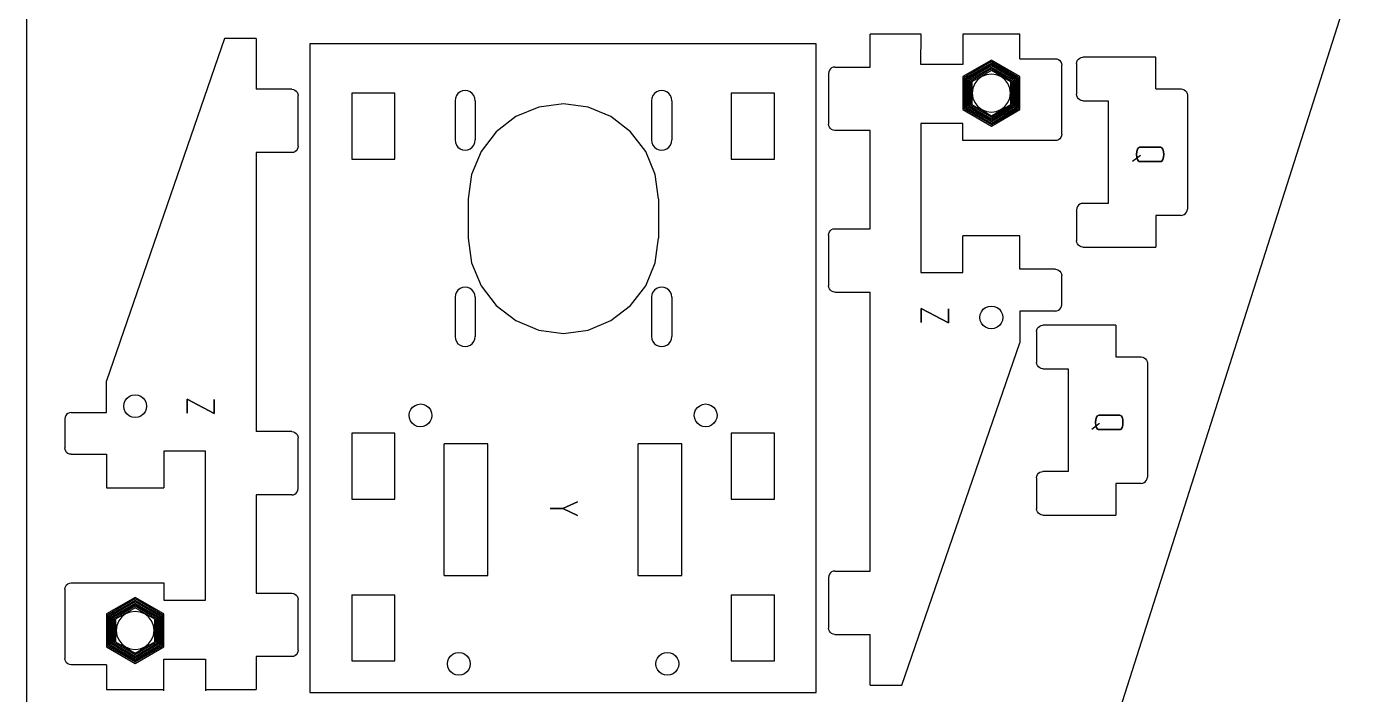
# Model space of a CAD drawing. Header units: millimetres. Extents: x -406 to 406, y -462 to 462.
# Drawn here: x -406.4 to -196, y 233.8 to 339.1 of the extents above; entities that cross this region are included whole.
import ezdxf

# ---------------------------------------------------------------- set-up
doc = ezdxf.new("R2010")
doc.units = ezdxf.units.MM
doc.header["$MEASUREMENT"] = 0

msp = doc.modelspace()

# ---------------------------------------------------------------- linework, layer by layer
for p, q in [((-406.4, 5.16), (-406.4, 462.36)), ((-186.23, 381.03), (-283.62, 75.63)), ((-375.18, 337.23), (-393.78, 283.23)), ((-370.18, 337.23), (-375.18, 337.23)), ((-370.18, 337.23), (-370.18, 329.23)), ((-265.27, 337.92), (-273.28, 337.92)), ((-273.28, 332.72), (-273.28, 337.92)), ((-265.28, 333.12), (-265.27, 337.92)), ((-258.67, 337.92), (-258.68, 333.12)), ((-249.68, 337.92), (-258.67, 337.92)), ((-249.68, 334.02), (-249.68, 337.92)), ((-361.71, 336.37), (-361.71, 234.07)), ((-281.81, 336.37), (-361.71, 336.37)), ((-281.81, 234.07), (-281.81, 336.37)), ((-279.38, 332.59), (-279.58, 332.43)), ((-279.14, 332.69), (-279.38, 332.59)), ((-278.88, 332.72), (-279.14, 332.69)), ((-278.88, 332.72), (-273.28, 332.72)), ((-258.68, 333.12), (-265.28, 333.12)), ((-254.18, 333.8), (-258.68, 331.2)), ((-254.18, 333.57), (-258.48, 331.09)), ((-254.18, 333.34), (-258.28, 330.97)), ((-254.18, 333.11), (-258.08, 330.86)), ((-254.18, 332.88), (-257.88, 330.74)), ((-254.18, 332.65), (-257.68, 330.63)), ((-249.68, 331.2), (-254.18, 333.8)), ((-249.88, 331.09), (-254.18, 333.57)), ((-250.08, 330.97), (-254.18, 333.34)), ((-250.28, 330.86), (-254.18, 333.11)), ((-250.48, 330.74), (-254.18, 332.88)), ((-250.68, 330.63), (-254.18, 332.65)), ((-249.68, 334.02), (-244.08, 334.02)), ((-244.08, 334.02), (-243.82, 333.99)), ((-243.82, 333.99), (-243.58, 333.89)), ((-243.58, 333.89), (-243.37, 333.73)), ((-243.37, 333.73), (-243.21, 333.52)), ((-243.21, 333.52), (-243.11, 333.28)), ((-243.11, 333.28), (-243.08, 333.02)), ((-243.08, 322.11), (-243.08, 333.02)), ((-240.74, 333.28), (-240.71, 333.54)), ((-240.74, 333.28), (-240.74, 328.41)), ((-240.71, 333.54), (-240.61, 333.78)), ((-240.61, 333.78), (-240.45, 333.98)), ((-240.45, 333.98), (-240.24, 334.14)), ((-240.24, 334.14), (-240, 334.24)), ((-240, 334.24), (-239.74, 334.28)), ((-228.24, 334.28), (-239.74, 334.28)), ((-228.24, 329.28), (-228.24, 334.28)), ((-279.84, 331.98), (-279.88, 331.72)), ((-279.88, 331.72), (-279.88, 323.72)), ((-279.74, 332.22), (-279.84, 331.98)), ((-279.58, 332.43), (-279.74, 332.22)), ((-258.68, 331.2), (-258.68, 326.01)), ((-258.48, 331.09), (-258.48, 326.12)), ((-258.28, 330.97), (-258.28, 326.24)), ((-258.08, 330.86), (-258.08, 326.35)), ((-257.88, 330.74), (-257.88, 326.47)), ((-257.68, 330.63), (-257.68, 326.59)), ((-254.18, 332.42), (-257.48, 330.51)), ((-257.48, 330.51), (-257.48, 326.7)), ((-254.18, 332.19), (-257.28, 330.4)), ((-256.3, 330.73), (-256.78, 330.11)), ((-255.68, 331.2), (-256.3, 330.73)), ((-254.95, 331.5), (-255.68, 331.2)), ((-254.18, 331.61), (-254.95, 331.5)), ((-250.88, 330.51), (-254.18, 332.42)), ((-251.08, 330.4), (-254.18, 332.19)), ((-253.4, 331.5), (-254.18, 331.61)), ((-252.68, 331.2), (-253.4, 331.5)), ((-252.06, 330.73), (-252.68, 331.2)), ((-251.58, 330.11), (-252.06, 330.73)), ((-250.88, 326.7), (-250.88, 330.51)), ((-250.68, 326.59), (-250.68, 330.63)), ((-250.48, 326.47), (-250.48, 330.74)), ((-250.28, 326.35), (-250.28, 330.86)), ((-250.08, 326.24), (-250.08, 330.97)), ((-249.88, 326.12), (-249.88, 331.09)), ((-249.68, 326.01), (-249.68, 331.2)), ((-364.58, 329.23), (-370.18, 329.23)), ((-364.58, 329.23), (-364.32, 329.19)), ((-364.32, 329.19), (-364.08, 329.09)), ((-364.08, 329.09), (-363.87, 328.93)), ((-363.87, 328.93), (-363.71, 328.73)), ((-363.71, 328.73), (-363.61, 328.49)), ((-363.61, 328.49), (-363.58, 328.23)), ((-348.31, 328.57), (-355.11, 328.57)), ((-355.11, 328.57), (-355.11, 318.17)), ((-348.31, 318.17), (-348.31, 328.57)), ((-338.34, 328.54), (-338.59, 328.21)), ((-338.01, 328.8), (-338.34, 328.54)), ((-337.62, 328.96), (-338.01, 328.8)), ((-337.21, 329.01), (-337.62, 328.96)), ((-336.79, 328.96), (-337.21, 329.01)), ((-336.41, 328.8), (-336.79, 328.96)), ((-336.08, 328.54), (-336.41, 328.8)), ((-335.82, 328.21), (-336.08, 328.54)), ((-307.34, 328.54), (-307.59, 328.21)), ((-307.01, 328.8), (-307.34, 328.54)), ((-306.62, 328.96), (-307.01, 328.8)), ((-306.21, 329.01), (-306.62, 328.96)), ((-305.79, 328.96), (-306.21, 329.01)), ((-305.41, 328.8), (-305.79, 328.96)), ((-305.08, 328.54), (-305.41, 328.8)), ((-304.82, 328.21), (-305.08, 328.54)), ((-288.41, 328.57), (-295.21, 328.57)), ((-295.21, 328.57), (-295.21, 318.17)), ((-288.41, 318.17), (-288.41, 328.57)), ((-257.28, 330.4), (-257.28, 326.82)), ((-257.08, 329.38), (-257.18, 328.61)), ((-257.18, 328.61), (-257.08, 327.83)), ((-256.78, 330.11), (-257.08, 329.38)), ((-251.28, 329.38), (-251.58, 330.11)), ((-251.18, 328.61), (-251.28, 329.38)), ((-251.28, 327.83), (-251.18, 328.61)), ((-251.08, 326.82), (-251.08, 330.4)), ((-240.71, 328.15), (-240.74, 328.41)), ((-228.24, 329.28), (-224.24, 329.28)), ((-224.24, 329.28), (-223.99, 329.24)), ((-223.99, 329.24), (-223.74, 329.14)), ((-223.74, 329.14), (-223.54, 328.98)), ((-223.54, 328.98), (-223.38, 328.78)), ((-223.38, 328.78), (-223.28, 328.54)), ((-223.28, 328.54), (-223.24, 328.28)), ((-363.58, 320.23), (-363.58, 328.23)), ((-338.75, 327.82), (-338.81, 327.41)), ((-338.81, 327.41), (-338.81, 321.21)), ((-338.59, 328.21), (-338.75, 327.82)), ((-335.66, 327.82), (-335.82, 328.21)), ((-335.61, 327.41), (-335.66, 327.82)), ((-335.61, 327.41), (-335.61, 321.21)), ((-325.59, 326.4), (-329.21, 324.9)), ((-321.71, 326.91), (-325.59, 326.4)), ((-317.82, 326.4), (-321.71, 326.91)), ((-314.21, 324.9), (-317.82, 326.4)), ((-307.75, 327.82), (-307.81, 327.41)), ((-307.81, 327.41), (-307.81, 321.21)), ((-307.59, 328.21), (-307.75, 327.82)), ((-304.66, 327.82), (-304.82, 328.21)), ((-304.61, 327.41), (-304.66, 327.82)), ((-304.61, 327.41), (-304.61, 321.21)), ((-258.28, 326.24), (-254.18, 323.87)), ((-258.08, 326.35), (-254.18, 324.1)), ((-257.88, 326.47), (-254.18, 324.33)), ((-257.68, 326.59), (-254.18, 324.56)), ((-257.48, 326.7), (-254.18, 324.8)), ((-257.28, 326.82), (-254.18, 325.03)), ((-257.08, 327.83), (-256.78, 327.11)), ((-256.78, 327.11), (-256.3, 326.48)), ((-256.3, 326.48), (-255.68, 326.01)), ((-254.18, 325.03), (-251.08, 326.82)), ((-254.18, 324.8), (-250.88, 326.7)), ((-254.18, 324.56), (-250.68, 326.59)), ((-254.18, 324.33), (-250.48, 326.47)), ((-254.18, 324.1), (-250.28, 326.35)), ((-254.18, 323.87), (-250.08, 326.24)), ((-252.68, 326.01), (-252.06, 326.48)), ((-252.06, 326.48), (-251.58, 327.11)), ((-251.58, 327.11), (-251.28, 327.83)), ((-240.61, 327.91), (-240.71, 328.15)), ((-240.45, 327.7), (-240.61, 327.91)), ((-240.24, 327.54), (-240.45, 327.7)), ((-240, 327.44), (-240.24, 327.54)), ((-239.74, 327.41), (-240, 327.44)), ((-239.74, 327.41), (-235.74, 327.41)), ((-235.74, 327.41), (-235.74, 311.21)), ((-223.24, 328.28), (-223.24, 310.31)), ((-329.21, 324.9), (-332.31, 322.52)), ((-311.1, 322.52), (-314.21, 324.9)), ((-258.68, 326.01), (-254.18, 323.41)), ((-258.48, 326.12), (-254.18, 323.64)), ((-255.68, 326.01), (-254.95, 325.71)), ((-254.95, 325.71), (-254.18, 325.61)), ((-254.18, 323.64), (-249.88, 326.12)), ((-254.18, 323.41), (-249.68, 326.01)), ((-254.18, 325.61), (-253.4, 325.71)), ((-253.4, 325.71), (-252.68, 326.01)), ((-332.31, 322.52), (-334.7, 319.41)), ((-308.72, 319.41), (-311.1, 322.52)), ((-279.84, 323.46), (-279.88, 323.72)), ((-279.74, 323.22), (-279.84, 323.46)), ((-279.58, 323.02), (-279.74, 323.22)), ((-279.38, 322.86), (-279.58, 323.02)), ((-279.14, 322.76), (-279.38, 322.86)), ((-278.88, 322.72), (-279.14, 322.76)), ((-273.28, 322.72), (-278.88, 322.72)), ((-273.28, 307.22), (-273.28, 322.72)), ((-258.68, 323.82), (-265.28, 323.82)), ((-265.28, 323.82), (-265.28, 300.32)), ((-258.68, 321.11), (-258.68, 323.82)), ((-243.08, 322.11), (-243.11, 321.85)), ((-363.61, 319.97), (-363.71, 319.73)), ((-363.58, 320.23), (-363.61, 319.97)), ((-338.81, 321.21), (-338.75, 320.8)), ((-338.75, 320.8), (-338.59, 320.41)), ((-338.59, 320.41), (-338.34, 320.08)), ((-338.34, 320.08), (-338.01, 319.82)), ((-336.41, 319.82), (-336.08, 320.08)), ((-336.08, 320.08), (-335.82, 320.41)), ((-335.82, 320.41), (-335.66, 320.8)), ((-335.66, 320.8), (-335.61, 321.21)), ((-307.81, 321.21), (-307.75, 320.8)), ((-307.75, 320.8), (-307.59, 320.41)), ((-307.59, 320.41), (-307.34, 320.08)), ((-307.34, 320.08), (-307.01, 319.82)), ((-305.41, 319.82), (-305.08, 320.08)), ((-305.08, 320.08), (-304.82, 320.41)), ((-304.82, 320.41), (-304.66, 320.8)), ((-304.66, 320.8), (-304.61, 321.21)), ((-244.08, 321.11), (-258.68, 321.11)), ((-243.82, 321.15), (-244.08, 321.11)), ((-243.58, 321.25), (-243.82, 321.15)), ((-243.37, 321.4), (-243.58, 321.25)), ((-243.21, 321.61), (-243.37, 321.4)), ((-243.11, 321.85), (-243.21, 321.61)), ((-230.97, 319.98), (-231.13, 319.74)), ((-231.13, 319.74), (-230.97, 319.98)), ((-230.88, 320.04), (-230.97, 319.98)), ((-230.97, 319.98), (-230.88, 320.04)), ((-230.79, 320.06), (-230.88, 320.04)), ((-230.88, 320.04), (-230.79, 320.06)), ((-227.44, 320.06), (-230.79, 320.06)), ((-230.79, 320.06), (-227.44, 320.06)), ((-227.34, 320.04), (-227.44, 320.06)), ((-227.44, 320.06), (-227.34, 320.04)), ((-227.26, 319.98), (-227.34, 320.04)), ((-227.34, 320.04), (-227.26, 319.98)), ((-227.1, 319.74), (-227.26, 319.98)), ((-227.26, 319.98), (-227.1, 319.74)), ((-364.58, 319.23), (-370.18, 319.23)), ((-370.18, 319.23), (-370.18, 275.23)), ((-364.32, 319.26), (-364.58, 319.23)), ((-364.08, 319.36), (-364.32, 319.26)), ((-363.87, 319.52), (-364.08, 319.36)), ((-363.71, 319.73), (-363.87, 319.52)), ((-355.11, 318.17), (-348.31, 318.17)), ((-338.01, 319.82), (-337.62, 319.66)), ((-337.62, 319.66), (-337.21, 319.61)), ((-337.21, 319.61), (-336.79, 319.66)), ((-336.79, 319.66), (-336.41, 319.82)), ((-334.7, 319.41), (-336.2, 315.79)), ((-307.22, 315.79), (-308.72, 319.41)), ((-307.01, 319.82), (-306.62, 319.66)), ((-306.62, 319.66), (-306.21, 319.61)), ((-306.21, 319.61), (-305.79, 319.66)), ((-305.79, 319.66), (-305.41, 319.82)), ((-295.21, 318.17), (-288.41, 318.17)), ((-230.66, 318.78), (-231.88, 317.82)), ((-231.23, 319.38), (-231.27, 318.93)), ((-231.27, 318.93), (-231.23, 319.38)), ((-231.27, 318.93), (-231.23, 318.49)), ((-231.23, 318.49), (-231.27, 318.93)), ((-231.13, 319.74), (-231.23, 319.38)), ((-231.23, 319.38), (-231.13, 319.74)), ((-231.23, 318.49), (-231.13, 318.13)), ((-231.13, 318.13), (-231.23, 318.49)), ((-231.13, 318.13), (-230.97, 317.89)), ((-230.97, 317.89), (-231.13, 318.13)), ((-230.97, 317.89), (-230.88, 317.83)), ((-230.88, 317.83), (-230.97, 317.89)), ((-230.88, 317.83), (-230.79, 317.81)), ((-230.79, 317.81), (-230.88, 317.83)), ((-230.79, 317.81), (-227.44, 317.81)), ((-227.44, 317.81), (-230.79, 317.81)), ((-227.44, 317.81), (-227.34, 317.83)), ((-227.34, 317.83), (-227.44, 317.81)), ((-227.34, 317.83), (-227.26, 317.89)), ((-227.26, 317.89), (-227.34, 317.83)), ((-227.26, 317.89), (-227.1, 318.13)), ((-227.1, 318.13), (-227.26, 317.89)), ((-226.99, 319.38), (-227.1, 319.74)), ((-227.1, 319.74), (-226.99, 319.38)), ((-227.1, 318.13), (-226.99, 318.49)), ((-226.99, 318.49), (-227.1, 318.13)), ((-226.96, 318.93), (-226.99, 319.38)), ((-226.99, 319.38), (-226.96, 318.93)), ((-226.99, 318.49), (-226.96, 318.93)), ((-226.96, 318.93), (-226.99, 318.49)), ((-336.2, 315.79), (-336.71, 311.91)), ((-306.71, 311.91), (-307.22, 315.79)), ((-336.71, 311.91), (-336.71, 305.71)), ((-306.71, 311.91), (-306.71, 305.71)), ((-240.71, 310.47), (-240.74, 310.21)), ((-240.74, 310.21), (-240.74, 305.31)), ((-240.61, 310.71), (-240.71, 310.47)), ((-240.45, 310.92), (-240.61, 310.71)), ((-240.24, 311.07), (-240.45, 310.92)), ((-240, 311.17), (-240.24, 311.07)), ((-239.74, 311.21), (-240, 311.17)), ((-235.74, 311.21), (-239.74, 311.21)), ((-223.99, 309.34), (-223.74, 309.44)), ((-223.74, 309.44), (-223.54, 309.6)), ((-223.54, 309.6), (-223.38, 309.81)), ((-223.38, 309.81), (-223.28, 310.05)), ((-223.28, 310.05), (-223.24, 310.31)), ((-228.24, 309.31), (-228.24, 304.31)), ((-224.24, 309.31), (-228.24, 309.31)), ((-224.24, 309.31), (-223.99, 309.34)), ((-336.71, 305.71), (-336.2, 301.83)), ((-307.22, 301.83), (-306.71, 305.71)), ((-279.88, 306.22), (-279.84, 306.48)), ((-279.88, 306.22), (-279.88, 298.22)), ((-279.84, 306.48), (-279.74, 306.72)), ((-279.74, 306.72), (-279.58, 306.93)), ((-279.58, 306.93), (-279.38, 307.09)), ((-279.38, 307.09), (-279.14, 307.19)), ((-279.14, 307.19), (-278.88, 307.22)), ((-278.88, 307.22), (-273.28, 307.22)), ((-258.68, 300.32), (-258.68, 306.11)), ((-249.68, 306.11), (-258.68, 306.11)), ((-249.68, 300.82), (-249.68, 306.11)), ((-240.71, 305.05), (-240.74, 305.31)), ((-240.61, 304.81), (-240.71, 305.05)), ((-240.45, 304.6), (-240.61, 304.81)), ((-240.24, 304.44), (-240.45, 304.6)), ((-240, 304.34), (-240.24, 304.44)), ((-239.74, 304.31), (-240, 304.34)), ((-239.74, 304.31), (-228.24, 304.31)), ((-336.2, 301.83), (-334.7, 298.21)), ((-308.72, 298.21), (-307.22, 301.83)), ((-265.28, 300.32), (-258.68, 300.32)), ((-244.08, 300.82), (-249.68, 300.82)), ((-244.08, 300.82), (-243.82, 300.79)), ((-243.82, 300.79), (-243.58, 300.69)), ((-243.58, 300.69), (-243.37, 300.53)), ((-243.37, 300.53), (-243.21, 300.32)), ((-243.21, 300.32), (-243.11, 300.08)), ((-243.11, 300.08), (-243.08, 299.82)), ((-243.08, 295.22), (-243.08, 299.82)), ((-338.75, 296.82), (-338.81, 296.41)), ((-338.59, 297.21), (-338.75, 296.82)), ((-338.34, 297.54), (-338.59, 297.21)), ((-338.01, 297.8), (-338.34, 297.54)), ((-337.62, 297.96), (-338.01, 297.8)), ((-337.21, 298.01), (-337.62, 297.96)), ((-336.79, 297.96), (-337.21, 298.01)), ((-336.41, 297.8), (-336.79, 297.96)), ((-336.08, 297.54), (-336.41, 297.8)), ((-335.82, 297.21), (-336.08, 297.54)), ((-335.66, 296.82), (-335.82, 297.21)), ((-335.61, 296.41), (-335.66, 296.82)), ((-334.7, 298.21), (-332.31, 295.1)), ((-311.1, 295.1), (-308.72, 298.21)), ((-307.75, 296.82), (-307.81, 296.41)), ((-307.59, 297.21), (-307.75, 296.82)), ((-307.34, 297.54), (-307.59, 297.21)), ((-307.01, 297.8), (-307.34, 297.54)), ((-306.62, 297.96), (-307.01, 297.8)), ((-306.21, 298.01), (-306.62, 297.96)), ((-305.79, 297.96), (-306.21, 298.01)), ((-305.41, 297.8), (-305.79, 297.96)), ((-305.08, 297.54), (-305.41, 297.8)), ((-304.82, 297.21), (-305.08, 297.54)), ((-304.66, 296.82), (-304.82, 297.21)), ((-304.61, 296.41), (-304.66, 296.82)), ((-279.84, 297.96), (-279.88, 298.22)), ((-279.74, 297.72), (-279.84, 297.96)), ((-279.58, 297.52), (-279.74, 297.72)), ((-279.38, 297.36), (-279.58, 297.52)), ((-279.14, 297.26), (-279.38, 297.36)), ((-278.88, 297.22), (-279.14, 297.26)), ((-278.88, 297.22), (-273.28, 297.22)), ((-273.28, 253.22), (-273.28, 297.22)), ((-338.81, 296.41), (-338.81, 290.21)), ((-335.61, 296.41), (-335.61, 290.21)), ((-332.31, 295.1), (-329.21, 292.72)), ((-314.21, 292.72), (-311.1, 295.1)), ((-307.81, 296.41), (-307.81, 290.21)), ((-304.61, 296.41), (-304.61, 290.21)), ((-255.45, 294.5), (-255.08, 294.78)), ((-255.08, 294.78), (-254.64, 294.96)), ((-254.64, 294.96), (-254.18, 295.02)), ((-254.18, 295.02), (-253.71, 294.96)), ((-253.71, 294.96), (-253.28, 294.78)), ((-253.28, 294.78), (-252.9, 294.5)), ((-243.37, 294.52), (-243.21, 294.72)), ((-243.21, 294.72), (-243.11, 294.96)), ((-243.11, 294.96), (-243.08, 295.22)), ((-329.21, 292.72), (-325.59, 291.22)), ((-317.82, 291.22), (-314.21, 292.72)), ((-260.92, 292.39), (-265.23, 294.62)), ((-265.23, 294.62), (-265.23, 292.43)), ((-265.23, 292.43), (-265.23, 294.62)), ((-265.23, 294.62), (-260.92, 292.39)), ((-260.92, 292.39), (-260.92, 294.56)), ((-260.92, 294.56), (-260.92, 292.39)), ((-255.98, 293.22), (-255.92, 293.69)), ((-255.92, 292.76), (-255.98, 293.22)), ((-255.92, 293.69), (-255.74, 294.12)), ((-255.74, 292.32), (-255.92, 292.76)), ((-255.74, 294.12), (-255.45, 294.5)), ((-252.9, 294.5), (-252.62, 294.12)), ((-252.62, 294.12), (-252.44, 293.69)), ((-252.44, 292.76), (-252.62, 292.32)), ((-252.44, 293.69), (-252.38, 293.22)), ((-252.38, 293.22), (-252.44, 292.76)), ((-249.68, 294.22), (-249.68, 289.22)), ((-244.08, 294.22), (-249.68, 294.22)), ((-244.08, 294.22), (-243.82, 294.26)), ((-243.82, 294.26), (-243.58, 294.36)), ((-243.58, 294.36), (-243.37, 294.52)), ((-325.59, 291.22), (-321.71, 290.71)), ((-321.71, 290.71), (-317.82, 291.22)), ((-255.45, 291.95), (-255.74, 292.32)), ((-255.08, 291.66), (-255.45, 291.95)), ((-254.64, 291.48), (-255.08, 291.66)), ((-254.18, 291.42), (-254.64, 291.48)), ((-253.71, 291.48), (-254.18, 291.42)), ((-253.28, 291.66), (-253.71, 291.48)), ((-252.9, 291.95), (-253.28, 291.66)), ((-252.62, 292.32), (-252.9, 291.95)), ((-247.04, 291), (-247.01, 291.25)), ((-247.04, 291), (-247.04, 286.13)), ((-247.01, 291.25), (-246.91, 291.5)), ((-246.91, 291.5), (-246.75, 291.7)), ((-246.75, 291.7), (-246.54, 291.86)), ((-246.54, 291.86), (-246.3, 291.96)), ((-246.3, 291.96), (-246.04, 292)), ((-234.54, 292), (-246.04, 292)), ((-234.54, 292), (-234.54, 287)), ((-338.81, 290.21), (-338.75, 289.8)), ((-338.75, 289.8), (-338.59, 289.41)), ((-338.59, 289.41), (-338.34, 289.08)), ((-338.34, 289.08), (-338.01, 288.82)), ((-338.01, 288.82), (-337.62, 288.66)), ((-337.62, 288.66), (-337.21, 288.61)), ((-337.21, 288.61), (-336.79, 288.66)), ((-336.79, 288.66), (-336.41, 288.82)), ((-336.41, 288.82), (-336.08, 289.08)), ((-336.08, 289.08), (-335.82, 289.41)), ((-335.82, 289.41), (-335.66, 289.8)), ((-335.66, 289.8), (-335.61, 290.21)), ((-307.81, 290.21), (-307.75, 289.8)), ((-307.75, 289.8), (-307.59, 289.41)), ((-307.59, 289.41), (-307.34, 289.08)), ((-307.34, 289.08), (-307.01, 288.82)), ((-307.01, 288.82), (-306.62, 288.66)), ((-306.62, 288.66), (-306.21, 288.61)), ((-306.21, 288.61), (-305.79, 288.66)), ((-305.79, 288.66), (-305.41, 288.82)), ((-305.41, 288.82), (-305.08, 289.08)), ((-305.08, 289.08), (-304.82, 289.41)), ((-304.82, 289.41), (-304.66, 289.8)), ((-304.66, 289.8), (-304.61, 290.21)), ((-268.28, 235.22), (-249.68, 289.22)), ((-234.54, 287), (-230.54, 287)), ((-230.54, 287), (-230.28, 286.96)), ((-230.28, 286.96), (-230.04, 286.86)), ((-230.04, 286.86), (-229.83, 286.7)), ((-229.83, 286.7), (-229.67, 286.5)), ((-229.67, 286.5), (-229.57, 286.25)), ((-229.57, 286.25), (-229.54, 286)), ((-247.01, 285.87), (-247.04, 286.13)), ((-246.91, 285.63), (-247.01, 285.87)), ((-246.75, 285.42), (-246.91, 285.63)), ((-246.54, 285.26), (-246.75, 285.42)), ((-246.3, 285.16), (-246.54, 285.26)), ((-246.04, 285.13), (-246.3, 285.16)), ((-246.04, 285.13), (-242.04, 285.13)), ((-242.04, 285.13), (-242.04, 268.93)), ((-229.54, 286), (-229.54, 268.03)), ((-393.78, 278.23), (-393.78, 283.23)), ((-391.02, 279.69), (-390.84, 280.13)), ((-390.84, 280.13), (-390.55, 280.5)), ((-390.55, 280.5), (-390.18, 280.79)), ((-390.18, 280.79), (-389.74, 280.97)), ((-389.74, 280.97), (-389.28, 281.03)), ((-389.28, 281.03), (-388.81, 280.97)), ((-388.81, 280.97), (-388.38, 280.79)), ((-388.38, 280.79), (-388.01, 280.5)), ((-388.01, 280.5), (-387.72, 280.13)), ((-387.72, 280.13), (-387.54, 279.69)), ((-381.1, 280.31), (-376.79, 278.08)), ((-376.79, 278.08), (-381.1, 280.31)), ((-381.1, 280.31), (-381.1, 278.13)), ((-381.1, 278.13), (-381.1, 280.31)), ((-376.79, 278.08), (-376.79, 280.26)), ((-376.79, 280.26), (-376.79, 278.08)), ((-400.09, 277.93), (-400.24, 277.73)), ((-399.88, 278.09), (-400.09, 277.93)), ((-399.64, 278.19), (-399.88, 278.09)), ((-399.38, 278.23), (-399.64, 278.19)), ((-399.38, 278.23), (-393.78, 278.23)), ((-391.08, 279.23), (-391.02, 279.69)), ((-391.02, 278.76), (-391.08, 279.23)), ((-390.84, 278.33), (-391.02, 278.76)), ((-390.55, 277.95), (-390.84, 278.33)), ((-390.18, 277.67), (-390.55, 277.95)), ((-388.01, 277.95), (-388.38, 277.67)), ((-387.72, 278.33), (-388.01, 277.95)), ((-387.54, 278.76), (-387.72, 278.33)), ((-387.54, 279.69), (-387.48, 279.23)), ((-387.48, 279.23), (-387.54, 278.76)), ((-346.06, 277.81), (-345.98, 278.27)), ((-346.01, 277.34), (-346.06, 277.81)), ((-345.98, 278.27), (-345.8, 278.7)), ((-345.8, 278.7), (-345.5, 279.07)), ((-345.5, 279.07), (-345.12, 279.34)), ((-345.12, 279.34), (-344.68, 279.51)), ((-344.68, 279.51), (-344.22, 279.57)), ((-344.22, 279.57), (-343.75, 279.49)), ((-343.75, 279.49), (-343.32, 279.3)), ((-343.32, 279.3), (-342.96, 279.01)), ((-342.96, 279.01), (-342.68, 278.63)), ((-342.68, 278.63), (-342.51, 278.19)), ((-342.51, 278.19), (-342.46, 277.73)), ((-301.06, 277.73), (-301.01, 278.19)), ((-301.01, 278.19), (-300.84, 278.63)), ((-300.84, 278.63), (-300.56, 279.01)), ((-300.56, 279.01), (-300.19, 279.3)), ((-300.19, 279.3), (-299.76, 279.49)), ((-299.76, 279.49), (-299.3, 279.57)), ((-299.3, 279.57), (-298.83, 279.51)), ((-298.83, 279.51), (-298.39, 279.34)), ((-298.39, 279.34), (-298.01, 279.07)), ((-298.01, 279.07), (-297.72, 278.7)), ((-297.72, 278.7), (-297.53, 278.27)), ((-297.53, 278.27), (-297.46, 277.81)), ((-297.46, 277.81), (-297.51, 277.34)), ((-237.24, 277.79), (-237.33, 277.77)), ((-237.33, 277.77), (-237.24, 277.79)), ((-233.89, 277.79), (-237.24, 277.79)), ((-237.24, 277.79), (-233.89, 277.79)), ((-233.8, 277.77), (-233.89, 277.79)), ((-233.89, 277.79), (-233.8, 277.77)), ((-400.34, 277.49), (-400.38, 277.23)), ((-400.38, 277.23), (-400.38, 272.63)), ((-400.24, 277.73), (-400.34, 277.49)), ((-389.74, 277.49), (-390.18, 277.67)), ((-389.28, 277.43), (-389.74, 277.49)), ((-388.81, 277.49), (-389.28, 277.43)), ((-388.38, 277.67), (-388.81, 277.49)), ((-345.84, 276.9), (-346.01, 277.34)), ((-345.56, 276.52), (-345.84, 276.9)), ((-345.19, 276.23), (-345.56, 276.52)), ((-344.76, 276.04), (-345.19, 276.23)), ((-344.3, 275.97), (-344.76, 276.04)), ((-343.83, 276.02), (-344.3, 275.97)), ((-343.39, 276.19), (-343.83, 276.02)), ((-343.01, 276.47), (-343.39, 276.19)), ((-342.72, 276.83), (-343.01, 276.47)), ((-342.53, 277.26), (-342.72, 276.83)), ((-342.46, 277.73), (-342.53, 277.26)), ((-300.98, 277.26), (-301.06, 277.73)), ((-300.8, 276.83), (-300.98, 277.26)), ((-300.5, 276.47), (-300.8, 276.83)), ((-300.12, 276.19), (-300.5, 276.47)), ((-299.68, 276.02), (-300.12, 276.19)), ((-299.22, 275.97), (-299.68, 276.02)), ((-298.75, 276.04), (-299.22, 275.97)), ((-298.32, 276.23), (-298.75, 276.04)), ((-297.96, 276.52), (-298.32, 276.23)), ((-297.68, 276.9), (-297.96, 276.52)), ((-297.51, 277.34), (-297.68, 276.9)), ((-237.11, 276.51), (-238.33, 275.55)), ((-237.68, 277.11), (-237.72, 276.67)), ((-237.72, 276.67), (-237.68, 277.11)), ((-237.72, 276.67), (-237.68, 276.22)), ((-237.68, 276.22), (-237.72, 276.67)), ((-237.58, 277.47), (-237.68, 277.11)), ((-237.68, 277.11), (-237.58, 277.47)), ((-237.68, 276.22), (-237.58, 275.86)), ((-237.58, 275.86), (-237.68, 276.22)), ((-237.42, 277.71), (-237.58, 277.47)), ((-237.58, 277.47), (-237.42, 277.71)), ((-237.58, 275.86), (-237.42, 275.62)), ((-237.42, 275.62), (-237.58, 275.86)), ((-237.33, 277.77), (-237.42, 277.71)), ((-237.42, 277.71), (-237.33, 277.77)), ((-233.71, 277.71), (-233.8, 277.77)), ((-233.8, 277.77), (-233.71, 277.71)), ((-233.55, 277.47), (-233.71, 277.71)), ((-233.71, 277.71), (-233.55, 277.47)), ((-233.71, 275.62), (-233.55, 275.86)), ((-233.55, 275.86), (-233.71, 275.62)), ((-233.45, 277.11), (-233.55, 277.47)), ((-233.55, 277.47), (-233.45, 277.11)), ((-233.55, 275.86), (-233.45, 276.22)), ((-233.45, 276.22), (-233.55, 275.86)), ((-233.41, 276.67), (-233.45, 277.11)), ((-233.45, 277.11), (-233.41, 276.67)), ((-233.45, 276.22), (-233.41, 276.67)), ((-233.41, 276.67), (-233.45, 276.22)), ((-364.58, 275.23), (-370.18, 275.23)), ((-364.58, 275.23), (-364.32, 275.19)), ((-364.32, 275.19), (-364.08, 275.09)), ((-364.08, 275.09), (-363.87, 274.93)), ((-363.87, 274.93), (-363.71, 274.73)), ((-363.71, 274.73), (-363.61, 274.49)), ((-363.61, 274.49), (-363.58, 274.23)), ((-363.58, 266.23), (-363.58, 274.23)), ((-348.31, 274.97), (-355.11, 274.97)), ((-355.11, 274.97), (-355.11, 264.57)), ((-348.31, 264.57), (-348.31, 274.97)), ((-295.21, 274.97), (-295.21, 264.57)), ((-288.41, 274.97), (-295.21, 274.97)), ((-288.41, 264.57), (-288.41, 274.97)), ((-237.42, 275.62), (-237.33, 275.56)), ((-237.33, 275.56), (-237.42, 275.62)), ((-237.33, 275.56), (-237.24, 275.54)), ((-237.24, 275.54), (-237.33, 275.56)), ((-237.24, 275.54), (-233.89, 275.54)), ((-233.89, 275.54), (-237.24, 275.54)), ((-233.89, 275.54), (-233.8, 275.56)), ((-233.8, 275.56), (-233.89, 275.54)), ((-233.8, 275.56), (-233.71, 275.62)), ((-233.71, 275.62), (-233.8, 275.56)), ((-400.34, 272.37), (-400.38, 272.63)), ((-400.24, 272.13), (-400.34, 272.37)), ((-400.09, 271.92), (-400.24, 272.13)), ((-399.88, 271.76), (-400.09, 271.92)), ((-399.64, 271.66), (-399.88, 271.76)), ((-399.38, 271.63), (-399.64, 271.66)), ((-399.38, 271.63), (-393.78, 271.63)), ((-393.78, 271.63), (-393.78, 266.34)), ((-378.18, 272.13), (-384.78, 272.13)), ((-384.78, 272.13), (-384.78, 266.34)), ((-378.18, 248.63), (-378.18, 272.13)), ((-340.51, 252.52), (-340.51, 273.28)), ((-333.61, 273.28), (-340.51, 273.28)), ((-333.61, 252.52), (-333.61, 273.28)), ((-309.91, 252.52), (-309.91, 273.28)), ((-303.01, 273.28), (-309.91, 273.28)), ((-303.01, 252.52), (-303.01, 273.28)), ((-247.04, 267.93), (-247.01, 268.19)), ((-247.04, 267.93), (-247.04, 263.03)), ((-247.01, 268.19), (-246.91, 268.43)), ((-246.91, 268.43), (-246.75, 268.63)), ((-246.75, 268.63), (-246.54, 268.79)), ((-246.54, 268.79), (-246.3, 268.89)), ((-246.3, 268.89), (-246.04, 268.93)), ((-242.04, 268.93), (-246.04, 268.93)), ((-230.04, 267.16), (-229.83, 267.32)), ((-229.83, 267.32), (-229.67, 267.53)), ((-229.67, 267.53), (-229.57, 267.77)), ((-229.57, 267.77), (-229.54, 268.03)), ((-393.78, 266.34), (-384.78, 266.34)), ((-370.18, 265.23), (-370.18, 249.73)), ((-364.58, 265.23), (-370.18, 265.23)), ((-364.58, 265.23), (-364.32, 265.26)), ((-364.32, 265.26), (-364.08, 265.36)), ((-364.08, 265.36), (-363.87, 265.52)), ((-363.87, 265.52), (-363.71, 265.73)), ((-363.71, 265.73), (-363.61, 265.97)), ((-363.61, 265.97), (-363.58, 266.23)), ((-230.54, 267.03), (-234.54, 267.03)), ((-234.54, 267.03), (-234.54, 262.03)), ((-230.54, 267.03), (-230.28, 267.06)), ((-230.28, 267.06), (-230.04, 267.16)), ((-355.11, 264.57), (-348.31, 264.57)), ((-323.79, 263.06), (-321.77, 263.06)), ((-321.77, 263.06), (-323.79, 263.06)), ((-321.77, 263.06), (-319.48, 264.14)), ((-319.48, 264.14), (-321.77, 263.06)), ((-321.77, 263.06), (-319.48, 262)), ((-319.48, 262), (-321.77, 263.06)), ((-295.21, 264.57), (-288.41, 264.57)), ((-247.01, 262.77), (-247.04, 263.03)), ((-246.91, 262.53), (-247.01, 262.77)), ((-246.75, 262.32), (-246.91, 262.53)), ((-246.54, 262.16), (-246.75, 262.32)), ((-246.3, 262.06), (-246.54, 262.16)), ((-246.04, 262.03), (-246.3, 262.06)), ((-246.04, 262.03), (-234.54, 262.03)), ((-279.74, 252.72), (-279.84, 252.48)), ((-279.58, 252.93), (-279.74, 252.72)), ((-279.38, 253.09), (-279.58, 252.93)), ((-279.14, 253.19), (-279.38, 253.09)), ((-278.88, 253.22), (-279.14, 253.19)), ((-278.88, 253.22), (-273.28, 253.22)), ((-400.38, 250.34), (-400.34, 250.6)), ((-400.34, 250.6), (-400.24, 250.84)), ((-400.24, 250.84), (-400.09, 251.05)), ((-400.09, 251.05), (-399.88, 251.21)), ((-399.88, 251.21), (-399.64, 251.31)), ((-399.64, 251.31), (-399.38, 251.34)), ((-399.38, 251.34), (-384.78, 251.34)), ((-384.78, 251.34), (-384.78, 248.63)), ((-340.51, 252.52), (-333.61, 252.52)), ((-309.91, 252.52), (-303.01, 252.52)), ((-279.84, 252.48), (-279.88, 252.22)), ((-279.88, 252.22), (-279.88, 244.22)), ((-400.38, 250.34), (-400.38, 239.43)), ((-389.28, 249.04), (-393.78, 246.44)), ((-389.28, 248.81), (-393.58, 246.33)), ((-389.28, 248.58), (-393.38, 246.21)), ((-389.28, 248.35), (-393.18, 246.1)), ((-384.78, 246.44), (-389.28, 249.04)), ((-384.98, 246.33), (-389.28, 248.81)), ((-385.18, 246.21), (-389.28, 248.58)), ((-385.38, 246.1), (-389.28, 248.35)), ((-384.78, 248.63), (-378.18, 248.63)), ((-370.18, 249.73), (-364.58, 249.73)), ((-364.58, 249.73), (-364.32, 249.69)), ((-364.32, 249.69), (-364.08, 249.59)), ((-364.08, 249.59), (-363.87, 249.43)), ((-363.87, 249.43), (-363.71, 249.23)), ((-363.71, 249.23), (-363.61, 248.99)), ((-363.61, 248.99), (-363.58, 248.73)), ((-363.58, 240.73), (-363.58, 248.73)), ((-355.11, 249.47), (-348.31, 249.47)), ((-355.11, 249.47), (-355.11, 239.07)), ((-348.31, 239.07), (-348.31, 249.47)), ((-295.21, 249.47), (-288.41, 249.47)), ((-295.21, 249.47), (-295.21, 239.07)), ((-288.41, 239.07), (-288.41, 249.47)), ((-393.78, 246.44), (-393.78, 241.25)), ((-393.58, 246.33), (-393.58, 241.36)), ((-389.28, 248.12), (-392.98, 245.98)), ((-389.28, 247.89), (-392.78, 245.87)), ((-389.28, 247.66), (-392.58, 245.75)), ((-389.28, 247.42), (-392.38, 245.63)), ((-390.78, 246.44), (-391.4, 245.97)), ((-390.06, 246.74), (-390.78, 246.44)), ((-389.28, 246.84), (-390.06, 246.74)), ((-385.58, 245.98), (-389.28, 248.12)), ((-385.78, 245.87), (-389.28, 247.89)), ((-385.98, 245.75), (-389.28, 247.66)), ((-386.18, 245.63), (-389.28, 247.42)), ((-388.5, 246.74), (-389.28, 246.84)), ((-387.78, 246.44), (-388.5, 246.74)), ((-387.16, 245.97), (-387.78, 246.44)), ((-384.98, 241.36), (-384.98, 246.33)), ((-384.78, 241.25), (-384.78, 246.44)), ((-393.38, 246.21), (-393.38, 241.48)), ((-393.18, 246.1), (-393.18, 241.59)), ((-392.98, 245.98), (-392.98, 241.71)), ((-392.78, 245.87), (-392.78, 241.82)), ((-392.58, 245.75), (-392.58, 241.94)), ((-392.38, 245.63), (-392.38, 242.05)), ((-392.18, 244.62), (-392.28, 243.84)), ((-391.88, 245.34), (-392.18, 244.62)), ((-391.4, 245.97), (-391.88, 245.34)), ((-386.68, 245.34), (-387.16, 245.97)), ((-386.38, 244.62), (-386.68, 245.34)), ((-386.28, 243.84), (-386.38, 244.62)), ((-386.18, 242.05), (-386.18, 245.63)), ((-385.98, 241.94), (-385.98, 245.75)), ((-385.78, 241.82), (-385.78, 245.87)), ((-385.58, 241.71), (-385.58, 245.98)), ((-385.38, 241.59), (-385.38, 246.1)), ((-385.18, 241.48), (-385.18, 246.21)), ((-279.84, 243.96), (-279.88, 244.22)), ((-392.38, 242.05), (-389.28, 240.26)), ((-392.28, 243.84), (-392.18, 243.07)), ((-392.18, 243.07), (-391.88, 242.34)), ((-391.88, 242.34), (-391.4, 241.72)), ((-389.28, 240.26), (-386.18, 242.05)), ((-387.16, 241.72), (-386.68, 242.34)), ((-386.68, 242.34), (-386.38, 243.07)), ((-386.38, 243.07), (-386.28, 243.84)), ((-279.74, 243.72), (-279.84, 243.96)), ((-279.58, 243.52), (-279.74, 243.72)), ((-279.38, 243.36), (-279.58, 243.52)), ((-279.14, 243.26), (-279.38, 243.36)), ((-278.88, 243.22), (-279.14, 243.26)), ((-278.88, 243.22), (-273.28, 243.22)), ((-273.28, 235.22), (-273.28, 243.22)), ((-393.78, 241.25), (-389.28, 238.65)), ((-393.58, 241.36), (-389.28, 238.88)), ((-393.38, 241.48), (-389.28, 239.11)), ((-393.18, 241.59), (-389.28, 239.34)), ((-392.98, 241.71), (-389.28, 239.57)), ((-392.78, 241.82), (-389.28, 239.8)), ((-392.58, 241.94), (-389.28, 240.03)), ((-391.4, 241.72), (-390.78, 241.25)), ((-390.78, 241.25), (-390.06, 240.95)), ((-390.06, 240.95), (-389.28, 240.84)), ((-389.28, 240.03), (-385.98, 241.94)), ((-389.28, 239.8), (-385.78, 241.82)), ((-389.28, 239.57), (-385.58, 241.71)), ((-389.28, 239.34), (-385.38, 241.59)), ((-389.28, 239.11), (-385.18, 241.48)), ((-389.28, 238.88), (-384.98, 241.36)), ((-389.28, 238.65), (-384.78, 241.25)), ((-389.28, 240.84), (-388.5, 240.95)), ((-388.5, 240.95), (-387.78, 241.25)), ((-387.78, 241.25), (-387.16, 241.72)), ((-363.87, 240.02), (-364.08, 239.86)), ((-363.71, 240.23), (-363.87, 240.02)), ((-363.61, 240.47), (-363.71, 240.23)), ((-363.58, 240.73), (-363.61, 240.47)), ((-339.48, 239.86), (-339.11, 240.14)), ((-339.11, 240.14), (-338.67, 240.32)), ((-338.67, 240.32), (-338.21, 240.38)), ((-338.21, 240.38), (-337.74, 240.32)), ((-337.74, 240.32), (-337.31, 240.14)), ((-337.31, 240.14), (-336.93, 239.86)), ((-306.58, 239.86), (-306.21, 240.14)), ((-306.21, 240.14), (-305.77, 240.32)), ((-305.77, 240.32), (-305.31, 240.38)), ((-305.31, 240.38), (-304.84, 240.32)), ((-304.84, 240.32), (-304.41, 240.14)), ((-304.41, 240.14), (-304.03, 239.86)), ((-400.34, 239.17), (-400.38, 239.43)), ((-400.24, 238.93), (-400.34, 239.17)), ((-400.09, 238.72), (-400.24, 238.93)), ((-399.88, 238.56), (-400.09, 238.72)), ((-399.64, 238.46), (-399.88, 238.56)), ((-399.38, 238.43), (-399.64, 238.46)), ((-393.78, 238.43), (-399.38, 238.43)), ((-393.78, 238.43), (-393.78, 234.53)), ((-384.78, 239.33), (-378.18, 239.33)), ((-384.78, 234.53), (-384.78, 239.33)), ((-378.18, 239.33), (-378.18, 234.53)), ((-370.18, 239.73), (-370.18, 234.53)), ((-364.58, 239.73), (-370.18, 239.73)), ((-364.32, 239.76), (-364.58, 239.73)), ((-364.08, 239.86), (-364.32, 239.76)), ((-355.11, 239.07), (-348.31, 239.07)), ((-340.01, 238.58), (-339.95, 239.05)), ((-339.95, 238.12), (-340.01, 238.58)), ((-339.95, 239.05), (-339.77, 239.48)), ((-339.77, 237.68), (-339.95, 238.12)), ((-339.77, 239.48), (-339.48, 239.86)), ((-336.93, 239.86), (-336.65, 239.48)), ((-336.65, 239.48), (-336.47, 239.05)), ((-336.47, 238.12), (-336.65, 237.68)), ((-336.47, 239.05), (-336.41, 238.58)), ((-336.41, 238.58), (-336.47, 238.12)), ((-307.11, 238.58), (-307.05, 239.05)), ((-307.05, 238.12), (-307.11, 238.58)), ((-307.05, 239.05), (-306.87, 239.48)), ((-306.87, 237.68), (-307.05, 238.12)), ((-306.87, 239.48), (-306.58, 239.86)), ((-304.03, 239.86), (-303.75, 239.48)), ((-303.75, 239.48), (-303.57, 239.05)), ((-303.57, 238.12), (-303.75, 237.68)), ((-303.57, 239.05), (-303.51, 238.58)), ((-303.51, 238.58), (-303.57, 238.12)), ((-295.21, 239.07), (-288.41, 239.07)), ((-339.48, 237.31), (-339.77, 237.68)), ((-339.11, 237.02), (-339.48, 237.31)), ((-338.67, 236.84), (-339.11, 237.02)), ((-338.21, 236.78), (-338.67, 236.84)), ((-337.74, 236.84), (-338.21, 236.78)), ((-337.31, 237.02), (-337.74, 236.84)), ((-336.93, 237.31), (-337.31, 237.02)), ((-336.65, 237.68), (-336.93, 237.31)), ((-306.58, 237.31), (-306.87, 237.68)), ((-306.21, 237.02), (-306.58, 237.31)), ((-305.77, 236.84), (-306.21, 237.02)), ((-305.31, 236.78), (-305.77, 236.84)), ((-304.84, 236.84), (-305.31, 236.78)), ((-304.41, 237.02), (-304.84, 236.84)), ((-304.03, 237.31), (-304.41, 237.02)), ((-303.75, 237.68), (-304.03, 237.31)), ((-393.78, 234.53), (-384.78, 234.53)), ((-384.78, 234.33), (-384.78, 234.53)), ((-378.18, 234.53), (-370.18, 234.53)), ((-378.18, 234.53), (-378.18, 234.33)), ((-361.71, 234.07), (-281.81, 234.07)), ((-273.28, 235.22), (-268.28, 235.22))]:
    msp.add_line(p, q)

doc.saveas('drawing.dxf')
